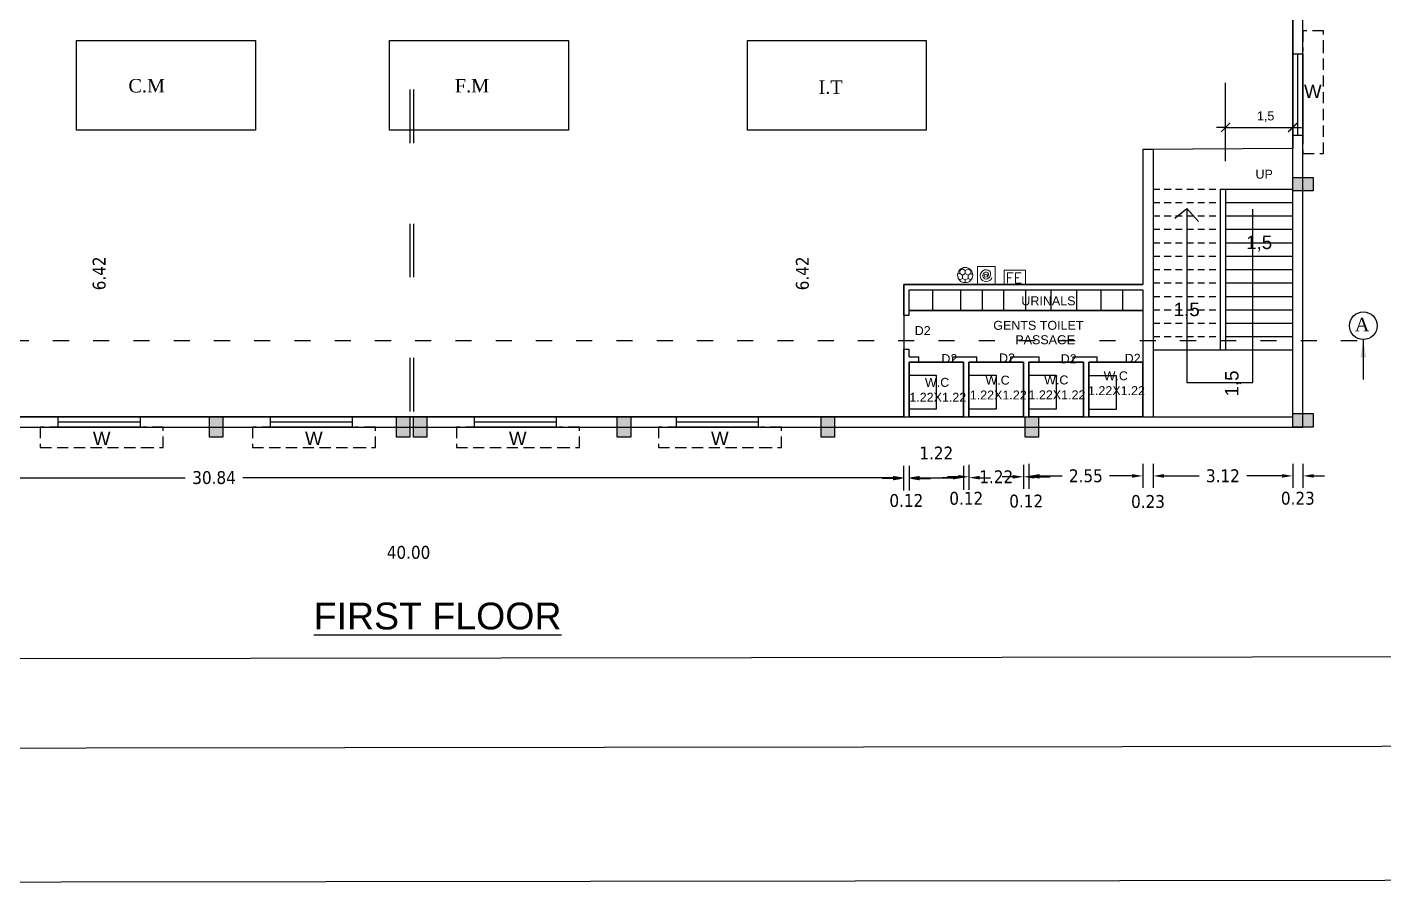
# Model space of a CAD drawing. Header units: metres. Extents: x 2292 to 2697, y 2134 to 2248.
# Drawn here: x 2525.07 to 2555.41, y 2135.95 to 2155.24 of the extents above; entities that cross this region are included whole.
import ezdxf

# ---------------------------------------------------------------- set-up
doc = ezdxf.new("R2010")
doc.units = ezdxf.units.M
doc.linetypes.add('ACAD_ISO03W100', pattern=[30, 12, -18])
doc.linetypes.add('DASHED', pattern=[0.75, 0.5, -0.25])
for name, color, linetype in [('BLK_1_COVERED_AREA', 140, 'Continuous'), ('BLK_1_FLR_1_EXIT_WIDTH_DOOR', 2, 'Continuous'), ('BLK_1_FLR_1_REGULAR_ROOM_1', 4, 'Continuous'), ('BLK_1_FLR_1_URINAL', 235, 'Continuous'), ('BLK_1_FLR_1_WASH', 60, 'Continuous'), ('BLK_1_FLR_1_WATER_CLOSET', 213, 'Continuous'), ('TOILET_VENTILATION', 6, 'Continuous'), ('WORKSHOP_AREA', 121, 'Continuous')]:
    doc.layers.add(name, color=color, linetype=linetype)
doc.layers.add('BLK_1_FLR_1_BLT_UP_AREA', color=45, linetype='Continuous', plot=False)
doc.styles.add('CODE', font='tahoma.ttf')
doc.styles.add('DIM', font='swissc.ttf')
doc.styles.add('ROMANS', font='times.ttf', dxfattribs={"height": 12})
doc.styles.add('Schedule', font='romans.shx')
doc.styles.get("Standard").update_dxf_attribs({"font": 'arial.ttf'})
doc.dimstyles.new('Din', dxfattribs={"dimscale": 0, "dimtxt": 0.25, "dimasz": 0.1, "dimexe": 0.15, "dimexo": 0.15, "dimgap": 0.03, "dimtad": 0, "dimzin": 0, "dimdsep": 46, "dimtxsty": 'DIM', "dimblk": 'ARCHTICK', "dimcen": 0.09, "dimdle": 0.15, "dimse1": 1, "dimse2": 1, "dimclrd": 256, "dimclre": 256, "dimclrt": 7, "dimadec": 0, "dimazin": 3, "dimtfac": 1, "dimtofl": 0, "dimtmove": 1, "dimatfit": 3, "dimfxl": 0, "dimtolj": 1, "dimtzin": 0, "dimarcsym": 0})
doc.dimstyles.new('ISO-25', dxfattribs={"dimtxt": 0.5, "dimasz": 2.5, "dimexe": 1, "dimexo": 0.625, "dimtad": 1, "dimtxsty": 'Standard', "dimcen": 2.5, "dimadec": 0, "dimazin": 0, "dimtfac": 1, "dimtmove": 0, "dimatfit": 3, "dimfxl": 0, "dimarcsym": 0})
doc.dimstyles.get("Standard").update_dxf_attribs({"dimtxt": 0.18, "dimasz": 0.18, "dimexe": 0.18, "dimexo": 0.0625, "dimgap": 0.09, "dimtad": 0, "dimtih": 1, "dimtoh": 1, "dimdec": 4, "dimzin": 0, "dimdsep": 46, "dimtxsty": 'Standard', "dimcen": 0.09, "dimadec": 0, "dimazin": 0, "dimtfac": 1, "dimtdec": 4, "dimtofl": 0, "dimtmove": 0, "dimatfit": 3, "dimfxl": 0, "dimtolj": 1, "dimtzin": 0, "dimarcsym": 0})

# ---------------------------------------------------------------- blocks, each defined once
blk = doc.blocks.new('*D407')
at = {"layer": 'Defpoints', "color": 0}
for p in [(2550.252, 2148.912), (2551.752, 2148.912), (2551.752, 2148.612)]:
    blk.add_point(p, dxfattribs=at)
at = {"color": 0, "insert": (2551.002, 2148.892), "char_height": 0.3, "attachment_point": 5}
blk.add_mtext('1,5', dxfattribs=at)
blk = doc.blocks.new('_ArchTick')
at = {"color": 0, "linetype": 'ByBlock', "const_width": 0.15}
blk.add_lwpolyline([(-0.5, -0.5), (0.5, 0.5)], dxfattribs=at)
blk = doc.blocks.new('*D408')
at = {"layer": 'Defpoints', "color": 0}
for p in [(2552.319, 2148.012), (2552.319, 2146.512), (2552.319, 2146.512)]:
    blk.add_point(p, dxfattribs=at)
at = {"color": 0, "insert": (2552.038, 2147.262), "char_height": 0.3, "attachment_point": 5, "rotation": 90}
blk.add_mtext('1,5', dxfattribs=at)
blk = doc.blocks.new('*D409')
at = {"layer": 'Defpoints', "color": 0}
for p in [(2551.872, 2150.112), (2553.372, 2150.112), (2553.372, 2150.112)]:
    blk.add_point(p, dxfattribs=at)
at = {"color": 0, "insert": (2552.622, 2150.392), "char_height": 0.3, "attachment_point": 5}
blk.add_mtext('1,5', dxfattribs=at)
blk = doc.blocks.new('A$C3F6E631D')
at = {"lineweight": 9}
for p, q in [((0, 0.885), (0.902, 0.885)), ((0, 0), (0, 0.885)), ((0.902, 0.885), (0.902, 0)), ((0.902, 0), (0, 0))]:
    blk.add_line(p, q, dxfattribs=at)
blk.add_circle((0.448, 0.466), 0.0817, dxfattribs=at)
for centre, radius, start, end in [((0.448, 0.447), 0.299, 321.4372, 253.2573), ((0.449, 0.447), 0.174, 329.12635, 222.29362), ((0.543, 0.517), 0.292, 219.90119, 298.52807), ((0.509, 0.459), 0.135, 195.99312, 311.1342)]:
    blk.add_arc(centre, radius, start, end, dxfattribs=at)
blk = doc.blocks.new('A$C453E5C48')
at = {"linetype": 'ByBlock', "lineweight": 9}
for p, q in [((0, 0.489), (0.639, 0.489)), ((0, 0.063), (0, 0.489)), ((0.639, 0.489), (0.639, 0.063)), ((0.639, 0.063), (0, 0.063))]:
    blk.add_line(p, q, dxfattribs=at)
at = {"lineweight": 9, "style": 'Schedule'}
blk.add_text('FE', height=0.3048, dxfattribs=at).set_placement((0.051, 0.103))
blk = doc.blocks.new('A$C57323508')
at = {"lineweight": 9}
for p, q in [((0.158, 0.647), (0.181, 0.687)), ((0.475, 0.647), (0.41, 0.759)), ((0, 0.372), (0.134, 0.372)), ((0.126, 0.097), (0.134, 0.097)), ((0.134, 0.647), (0.158, 0.647)), ((0.213, 0.509), (0.134, 0.647)), ((0.134, 0.372), (0.213, 0.509)), ((0.213, 0.234), (0.134, 0.372)), ((0.134, 0.097), (0.213, 0.234)), ((0.141, 0.084), (0.134, 0.097)), ((0.213, 0.509), (0.372, 0.509)), ((0.213, 0.234), (0.372, 0.234)), ((0.372, 0.509), (0.451, 0.647)), ((0.451, 0.372), (0.372, 0.509)), ((0.372, 0.234), (0.451, 0.372)), ((0.451, 0.097), (0.372, 0.234)), ((0.396, 0), (0.451, 0.097)), ((0.451, 0.372), (0.61, 0.372)), ((0.451, 0.097), (0.61, 0.097)), ((0.475, 0.647), (0.634, 0.647)), ((0.689, 0.509), (0.61, 0.647)), ((0.61, 0.372), (0.689, 0.509)), ((0.689, 0.234), (0.61, 0.372)), ((0.61, 0.097), (0.689, 0.234)), ((0.618, 0.084), (0.61, 0.097)), ((0.634, 0.647), (0.648, 0.671)), ((0.689, 0.509), (0.737, 0.509)), ((0.689, 0.234), (0.73, 0.234))]:
    blk.add_line(p, q, dxfattribs=at)
blk.add_circle((0.38, 0.38), 0.38, dxfattribs=at)
blk = doc.blocks.new('*D414')
at = {"lineweight": -2}
for p, q in [((2513.832, 2145.422), (2513.832, 2144.885)), ((2544.673, 2145.422), (2544.673, 2144.885))]:
    blk.add_line(p, q, dxfattribs=at)
for p, q in [((2514.072, 2145.154), (2528.607, 2145.154)), ((2544.433, 2145.154), (2529.899, 2145.154))]:
    blk.add_line(p, q)
for points in [[(2514.072, 2145.194), (2514.072, 2145.114), (2513.832, 2145.154)], [(2544.433, 2145.194), (2544.433, 2145.114), (2544.673, 2145.154)]]:
    blk.add_solid(points)
at = {"layer": 'Defpoints', "color": 0}
for p in [(2513.832, 2146.588), (2544.673, 2146.518), (2544.673, 2145.154)]:
    blk.add_point(p, dxfattribs=at)
at = {"insert": (2529.253, 2145.154), "char_height": 0.288, "attachment_point": 5, "style": 'CODE'}
blk.add_mtext('\\A1;30.84', dxfattribs=at)
blk = doc.blocks.new('*D415')
at = {"lineweight": -2}
for p, q in [((2544.673, 2145.402), (2544.673, 2144.865)), ((2544.793, 2145.402), (2544.793, 2144.865))]:
    blk.add_line(p, q, dxfattribs=at)
for p, q in [((2544.433, 2145.134), (2544.193, 2145.134)), ((2545.033, 2145.134), (2545.273, 2145.134))]:
    blk.add_line(p, q)
for points in [[(2544.433, 2145.174), (2544.433, 2145.094), (2544.673, 2145.134)], [(2545.033, 2145.174), (2545.033, 2145.094), (2544.793, 2145.134)]]:
    blk.add_solid(points)
at = {"layer": 'Defpoints', "color": 0}
for p in [(2544.673, 2146.518), (2544.793, 2146.518), (2544.793, 2145.134)]:
    blk.add_point(p, dxfattribs=at)
at = {"insert": (2544.733, 2144.641), "char_height": 0.288, "attachment_point": 5, "style": 'CODE'}
blk.add_mtext('\\A1;0.12', dxfattribs=at)
blk = doc.blocks.new('*D416')
at = {"lineweight": -2}
for p, q in [((2544.793, 2145.422), (2544.793, 2144.885)), ((2546.013, 2145.422), (2546.013, 2144.885))]:
    blk.add_line(p, q, dxfattribs=at)
blk.add_line((2545.033, 2145.154), (2545.773, 2145.154))
for points in [[(2545.033, 2145.194), (2545.033, 2145.114), (2544.793, 2145.154)], [(2545.773, 2145.194), (2545.773, 2145.114), (2546.013, 2145.154)]]:
    blk.add_solid(points)
at = {"layer": 'Defpoints', "color": 0}
for p in [(2544.793, 2146.518), (2546.013, 2146.518), (2546.013, 2145.154)]:
    blk.add_point(p, dxfattribs=at)
at = {"insert": (2545.403, 2145.705), "char_height": 0.288, "attachment_point": 5, "style": 'CODE'}
blk.add_mtext('\\A1;1.22', dxfattribs=at)
blk = doc.blocks.new('*D417')
at = {"lineweight": -2}
for p, q in [((2546.013, 2145.422), (2546.013, 2144.885)), ((2546.133, 2145.422), (2546.133, 2144.885))]:
    blk.add_line(p, q, dxfattribs=at)
for p, q in [((2545.773, 2145.154), (2545.533, 2145.154)), ((2546.373, 2145.154), (2546.613, 2145.154))]:
    blk.add_line(p, q)
for points in [[(2545.773, 2145.194), (2545.773, 2145.114), (2546.013, 2145.154)], [(2546.373, 2145.194), (2546.373, 2145.114), (2546.133, 2145.154)]]:
    blk.add_solid(points)
at = {"layer": 'Defpoints', "color": 0}
for p in [(2546.013, 2146.518), (2546.133, 2146.518), (2546.133, 2145.154)]:
    blk.add_point(p, dxfattribs=at)
at = {"insert": (2546.073, 2144.69), "char_height": 0.288, "attachment_point": 5, "style": 'CODE'}
blk.add_mtext('\\A1;0.12', dxfattribs=at)
blk = doc.blocks.new('*D418')
for p, q in [((2545.893, 2145.174), (2545.653, 2145.174)), ((2547.593, 2145.174), (2547.833, 2145.174))]:
    blk.add_line(p, q)
at = {"lineweight": -2}
for p, q in [((2546.133, 2145.442), (2546.133, 2144.905)), ((2547.353, 2145.442), (2547.353, 2144.905))]:
    blk.add_line(p, q, dxfattribs=at)
for points in [[(2545.893, 2145.214), (2545.893, 2145.134), (2546.133, 2145.174)], [(2547.593, 2145.214), (2547.593, 2145.134), (2547.353, 2145.174)]]:
    blk.add_solid(points)
at = {"layer": 'Defpoints', "color": 0}
for p in [(2546.133, 2146.518), (2547.353, 2146.518), (2547.353, 2145.174)]:
    blk.add_point(p, dxfattribs=at)
at = {"insert": (2546.743, 2145.174), "char_height": 0.288, "attachment_point": 5, "style": 'CODE'}
blk.add_mtext('\\A1;1.22', dxfattribs=at)
blk = doc.blocks.new('*D419')
for p, q in [((2547.113, 2145.174), (2546.873, 2145.174)), ((2547.713, 2145.174), (2547.953, 2145.174))]:
    blk.add_line(p, q)
at = {"lineweight": -2}
for p, q in [((2547.353, 2145.442), (2547.353, 2144.905)), ((2547.473, 2145.442), (2547.473, 2144.905))]:
    blk.add_line(p, q, dxfattribs=at)
for points in [[(2547.113, 2145.214), (2547.113, 2145.134), (2547.353, 2145.174)], [(2547.713, 2145.214), (2547.713, 2145.134), (2547.473, 2145.174)]]:
    blk.add_solid(points)
at = {"layer": 'Defpoints', "color": 0}
for p in [(2547.353, 2146.518), (2547.473, 2146.518), (2547.473, 2145.174)]:
    blk.add_point(p, dxfattribs=at)
at = {"insert": (2547.413, 2144.628), "char_height": 0.288, "attachment_point": 5, "style": 'CODE'}
blk.add_mtext('\\A1;0.12', dxfattribs=at)
blk = doc.blocks.new('*D420')
at = {"lineweight": -2}
for p, q in [((2547.473, 2145.462), (2547.473, 2144.925)), ((2550.022, 2145.462), (2550.022, 2144.925))]:
    blk.add_line(p, q, dxfattribs=at)
for p, q in [((2547.713, 2145.194), (2548.216, 2145.194)), ((2549.782, 2145.194), (2549.279, 2145.194))]:
    blk.add_line(p, q)
for points in [[(2547.713, 2145.234), (2547.713, 2145.154), (2547.473, 2145.194)], [(2549.782, 2145.234), (2549.782, 2145.154), (2550.022, 2145.194)]]:
    blk.add_solid(points)
at = {"layer": 'Defpoints', "color": 0}
for p in [(2547.473, 2146.518), (2550.022, 2146.518), (2550.022, 2145.194)]:
    blk.add_point(p, dxfattribs=at)
at = {"insert": (2548.748, 2145.194), "char_height": 0.288, "attachment_point": 5, "style": 'CODE'}
blk.add_mtext('\\A1;2.55', dxfattribs=at)
blk = doc.blocks.new('*D421')
for p, q in [((2549.782, 2145.194), (2549.542, 2145.194)), ((2550.492, 2145.194), (2550.732, 2145.194))]:
    blk.add_line(p, q)
at = {"lineweight": -2}
for p, q in [((2550.022, 2145.462), (2550.022, 2144.925)), ((2550.252, 2145.462), (2550.252, 2144.925))]:
    blk.add_line(p, q, dxfattribs=at)
for points in [[(2549.782, 2145.234), (2549.782, 2145.154), (2550.022, 2145.194)], [(2550.492, 2145.234), (2550.492, 2145.154), (2550.252, 2145.194)]]:
    blk.add_solid(points)
at = {"layer": 'Defpoints', "color": 0}
for p in [(2550.022, 2146.518), (2550.252, 2146.518), (2550.252, 2145.194)]:
    blk.add_point(p, dxfattribs=at)
at = {"insert": (2550.137, 2144.619), "char_height": 0.288, "attachment_point": 5, "style": 'CODE'}
blk.add_mtext('\\A1;0.23', dxfattribs=at)
blk = doc.blocks.new('*D422')
at = {"lineweight": -2}
for p, q in [((2550.252, 2145.462), (2550.252, 2144.925)), ((2553.372, 2145.462), (2553.372, 2144.925))]:
    blk.add_line(p, q, dxfattribs=at)
for p, q in [((2550.492, 2145.194), (2551.278, 2145.194)), ((2553.132, 2145.194), (2552.346, 2145.194))]:
    blk.add_line(p, q)
for points in [[(2550.492, 2145.234), (2550.492, 2145.154), (2550.252, 2145.194)], [(2553.132, 2145.234), (2553.132, 2145.154), (2553.372, 2145.194)]]:
    blk.add_solid(points)
at = {"layer": 'Defpoints', "color": 0}
for p in [(2550.252, 2146.518), (2553.372, 2146.518), (2553.372, 2145.194)]:
    blk.add_point(p, dxfattribs=at)
at = {"insert": (2551.812, 2145.194), "char_height": 0.288, "attachment_point": 5, "style": 'CODE'}
blk.add_mtext('\\A1;3.12', dxfattribs=at)
blk = doc.blocks.new('*D423')
for p, q in [((2553.132, 2145.194), (2552.892, 2145.194)), ((2553.842, 2145.194), (2554.082, 2145.194))]:
    blk.add_line(p, q)
at = {"lineweight": -2}
for p, q in [((2553.372, 2145.462), (2553.372, 2144.925)), ((2553.602, 2145.462), (2553.602, 2144.925))]:
    blk.add_line(p, q, dxfattribs=at)
for points in [[(2553.132, 2145.234), (2553.132, 2145.154), (2553.372, 2145.194)], [(2553.842, 2145.234), (2553.842, 2145.154), (2553.602, 2145.194)]]:
    blk.add_solid(points)
at = {"layer": 'Defpoints', "color": 0}
for p in [(2553.372, 2146.518), (2553.602, 2146.588), (2553.602, 2145.194)]:
    blk.add_point(p, dxfattribs=at)
at = {"insert": (2553.487, 2144.692), "char_height": 0.288, "attachment_point": 5, "style": 'CODE'}
blk.add_mtext('\\A1;0.23', dxfattribs=at)
blk = doc.blocks.new('*D424')
at = {"layer": 'Defpoints', "color": 0}
for p in [(2513.602, 2146.588), (2553.602, 2146.588), (2553.602, 2143.481)]:
    blk.add_point(p, dxfattribs=at)
at = {"insert": (2533.602, 2143.481), "char_height": 0.288, "attachment_point": 5, "style": 'CODE'}
blk.add_mtext('\\A1;40.00', dxfattribs=at)
blk = doc.blocks.new('*D478')
at = {"layer": 'Defpoints', "color": 0}
for p in [(2522.179, 2152.934), (2526.179, 2152.934), (2526.179, 2152.934)]:
    blk.add_point(p, dxfattribs=at)
at = {"insert": (2524.179, 2152.934), "char_height": 0.288, "attachment_point": 5, "style": 'CODE'}
blk.add_mtext('\\A1;4.00', dxfattribs=at)
blk = doc.blocks.new('*D479')
at = {"layer": 'Defpoints', "color": 0}
for p in [(2526.179, 2152.934), (2526.179, 2146.518), (2526.686, 2146.518)]:
    blk.add_point(p, dxfattribs=at)
at = {"insert": (2526.686, 2149.726), "char_height": 0.288, "attachment_point": 5, "rotation": 90, "style": 'CODE'}
blk.add_mtext('\\A1;6.42', dxfattribs=at)
blk = doc.blocks.new('*D480')
at = {"layer": 'Defpoints', "color": 0}
for p in [(2530.179, 2156.934), (2530.2, 2156.934), (2530.179, 2154.934)]:
    blk.add_point(p, dxfattribs=at)
at = {"insert": (2530.2, 2155.934), "char_height": 0.288, "attachment_point": 5, "rotation": 90, "style": 'CODE'}
blk.add_mtext('\\A1;2.00', dxfattribs=at)
blk = doc.blocks.new('*D481')
at = {"layer": 'Defpoints', "color": 0}
for p in [(2541.179, 2152.934), (2541.179, 2146.518), (2542.41, 2146.518)]:
    blk.add_point(p, dxfattribs=at)
at = {"insert": (2542.41, 2149.726), "char_height": 0.288, "attachment_point": 5, "rotation": 90, "style": 'CODE'}
blk.add_mtext('\\A1;6.42', dxfattribs=at)
blk = doc.blocks.new('*D503')
at = {"layer": 'BLK_1_FLR_1_EXIT_WIDTH_DOOR', "color": 0, "lineweight": -2}
for p, q in [((2551.872, 2152.237), (2551.872, 2153.992)), ((2553.372, 2152.237), (2553.372, 2153.992)), ((2551.872, 2152.992), (2551.672, 2152.992)), ((2551.872, 2152.992), (2553.372, 2152.992)), ((2553.372, 2152.992), (2553.572, 2152.992))]:
    blk.add_line(p, q, dxfattribs=at)
at = {"layer": 'Defpoints', "color": 0}
for p in [(2553.372, 2152.992), (2551.872, 2151.612), (2553.372, 2151.612)]:
    blk.add_point(p, dxfattribs=at)
at = {"layer": 'BLK_1_FLR_1_EXIT_WIDTH_DOOR', "color": 0, "lineweight": -2, "xscale": 0.2, "yscale": 0.2, "zscale": 0.2}
blk.add_blockref('_ArchTick', (2551.872, 2152.992), dxfattribs=at)
at = {"layer": 'BLK_1_FLR_1_EXIT_WIDTH_DOOR', "color": 0, "lineweight": -2, "xscale": 0.2, "yscale": 0.2, "zscale": 0.2, "rotation": 180}
blk.add_blockref('_ArchTick', (2553.372, 2152.992), dxfattribs=at)
at = {"layer": 'BLK_1_FLR_1_EXIT_WIDTH_DOOR', "color": 0, "insert": (2552.767, 2153.23), "char_height": 0.2, "attachment_point": 5}
blk.add_mtext('1,5', dxfattribs=at)
blk = doc.blocks.new('_Oblique')
at = {"color": 0, "lineweight": -2}
blk.add_line((-0.5, -0.5), (0.5, 0.5), dxfattribs=at)
blk = doc.blocks.new('*D317')
at = {"layer": 'BLK_1_FLR_1_WATER_CLOSET', "color": 0, "lineweight": -2}
for p, q in [((2555.656, 2148.384), (2556.851, 2148.384)), ((2555.851, 2148.384), (2555.851, 2147.775)), ((2555.851, 2146.244), (2555.851, 2146.853)), ((2555.656, 2146.244), (2556.851, 2146.244))]:
    blk.add_line(p, q, dxfattribs=at)
at = {"layer": 'Defpoints', "color": 0}
for p in [(2555.031, 2148.384), (2555.851, 2148.384), (2555.031, 2146.244)]:
    blk.add_point(p, dxfattribs=at)
at = {"layer": 'BLK_1_FLR_1_WATER_CLOSET', "color": 0, "lineweight": -2, "xscale": 0.2, "yscale": 0.2, "zscale": 0.2}
for p, rotation in [((2555.851, 2148.384), 90), ((2555.851, 2146.244), 270)]:
    blk.add_blockref('_Oblique', p, dxfattribs=dict(at, rotation=rotation))
at = {"layer": 'BLK_1_FLR_1_WATER_CLOSET', "color": 0, "insert": (2555.851, 2147.314), "char_height": 0.2, "attachment_point": 5, "rotation": 90}
blk.add_mtext('2,14', dxfattribs=at)

msp = doc.modelspace()

# ---------------------------------------------------------------- hatches: boundary and pattern name
h = msp.add_hatch(color=256)
h.dxf.hatch_style = 1
h.paths.add_polyline_path([(2553.3721, 2151.87298), (2553.3721, 2151.57298), (2553.8321, 2151.57298), (2553.8321, 2151.87298)])
h = msp.add_hatch(color=256)
h.dxf.hatch_style = 1
h.paths.add_polyline_path([(2529.44998, 2146.51798), (2529.14998, 2146.51798), (2529.14998, 2146.05798), (2529.44998, 2146.05798)])
h = msp.add_hatch(color=256)
h.dxf.hatch_style = 1
h.paths.add_polyline_path([(2533.62998, 2146.51798), (2533.32998, 2146.51798), (2533.32998, 2146.05798), (2533.62998, 2146.05798)])
h = msp.add_hatch(color=256)
h.dxf.hatch_style = 1
h.paths.add_polyline_path([(2534.00998, 2146.51798), (2533.70998, 2146.51798), (2533.70998, 2146.05798), (2534.00998, 2146.05798)])
h = msp.add_hatch(color=256)
h.dxf.hatch_style = 1
h.paths.add_polyline_path([(2538.56998, 2146.51798), (2538.26998, 2146.51798), (2538.26998, 2146.05798), (2538.56998, 2146.05798)])
h = msp.add_hatch(color=256)
h.dxf.hatch_style = 1
h.paths.add_polyline_path([(2543.12998, 2146.51798), (2542.82998, 2146.51798), (2542.82998, 2146.05798), (2543.12998, 2146.05798)])
h = msp.add_hatch(color=256)
h.dxf.hatch_style = 1
h.paths.add_polyline_path([(2547.68998, 2146.51798), (2547.38998, 2146.51798), (2547.38998, 2146.05798), (2547.68998, 2146.05798)])
h = msp.add_hatch(color=256)
h.dxf.hatch_style = 1
h.paths.add_polyline_path([(2553.3721, 2146.58798), (2553.3721, 2146.28798), (2553.8321, 2146.28798), (2553.8321, 2146.58798)])

# ---------------------------------------------------------------- linework, layer by layer
at = {"linetype": 'ACAD_ISO03W100', "ltscale": 0.1}
for p, q in [((2533.62998, 2189.83798), (2533.62998, 2146.05798)), ((2533.70998, 2189.83798), (2533.70998, 2146.05798))]:
    msp.add_line(p, q, dxfattribs=at)
for p, q in [((2553.4871, 2152.80977), (2553.4871, 2154.63977)), ((2550.0221, 2152.50061), (2550.0221, 2149.47798)), ((2550.2521, 2152.50061), (2550.0221, 2152.50061)), ((2550.2521, 2152.50061), (2550.2521, 2146.51798)), ((2550.2521, 2152.37169), (2550.2521, 2152.37169)), ((2551.7521, 2151.61169), (2551.7521, 2148.01169)), ((2551.7521, 2151.61169), (2553.3721, 2151.61169)), ((2551.8721, 2151.61169), (2551.8721, 2148.01169)), ((2551.8721, 2151.31169), (2553.3721, 2151.31169)), ((2551.8721, 2151.01169), (2553.3721, 2151.01169)), ((2551.8721, 2150.71169), (2553.3721, 2150.71169)), ((2551.8721, 2150.41169), (2553.3721, 2150.41169)), ((2551.8721, 2150.11169), (2553.3721, 2150.11169)), ((2551.8721, 2149.81169), (2553.3721, 2149.81169)), ((2544.67349, 2149.47798), (2550.0221, 2149.47798)), ((2544.67349, 2148.7884), (2544.67349, 2149.47798)), ((2551.8721, 2149.51169), (2553.3721, 2149.51169)), ((2544.79349, 2149.35798), (2550.0221, 2149.35798)), ((2544.79349, 2148.7884), (2544.79349, 2149.35798)), ((2545.32225, 2148.89798), (2545.32225, 2149.35798)), ((2545.94893, 2148.89798), (2545.94893, 2149.35798)), ((2546.43318, 2148.89798), (2546.43318, 2149.35798)), ((2546.91002, 2148.89798), (2546.91002, 2149.35798)), ((2547.40779, 2148.89798), (2547.40779, 2149.35798)), ((2547.97534, 2148.89798), (2547.97534, 2149.35798)), ((2548.54743, 2148.89798), (2548.54743, 2149.35798)), ((2549.08637, 2148.89798), (2549.08637, 2149.35798)), ((2549.57554, 2148.89798), (2549.57554, 2149.35798)), ((2550.0221, 2149.35798), (2550.0221, 2146.51798)), ((2551.8721, 2149.21169), (2553.3721, 2149.21169)), ((2544.79349, 2148.89798), (2550.0221, 2148.89798)), ((2551.8721, 2148.91169), (2553.3721, 2148.91169)), ((2544.67349, 2148.7884), (2544.79349, 2148.7884)), ((2551.8721, 2148.61169), (2553.3721, 2148.61169)), ((2551.8721, 2148.31169), (2553.3721, 2148.31169)), ((2544.67349, 2147.85798), (2544.67349, 2148.0284)), ((2544.67349, 2148.0284), (2544.79349, 2148.0284)), ((2544.79349, 2147.85798), (2544.79349, 2148.0284)), ((2550.2521, 2148.01169), (2551.7521, 2148.01169)), ((2551.7521, 2148.01169), (2553.3721, 2148.01169)), ((2544.67349, 2146.51798), (2544.67349, 2147.85798)), ((2544.79349, 2147.85798), (2545.0148, 2147.85798)), ((2544.79349, 2146.51798), (2544.79349, 2147.73798)), ((2544.79349, 2147.73798), (2545.0148, 2147.73798)), ((2545.0148, 2147.73798), (2545.0148, 2147.85798)), ((2545.7748, 2147.85798), (2546.30915, 2147.85798)), ((2545.7748, 2147.73798), (2545.7748, 2147.85798)), ((2545.7748, 2147.73798), (2546.01349, 2147.73798)), ((2546.01349, 2146.51798), (2546.01349, 2147.73798)), ((2546.13349, 2146.51798), (2546.13349, 2147.73798)), ((2546.13349, 2147.73798), (2546.30915, 2147.73798)), ((2546.30915, 2147.73798), (2546.30915, 2147.85798)), ((2547.06915, 2147.85798), (2547.70635, 2147.85798)), ((2547.06915, 2147.73798), (2547.06915, 2147.85798)), ((2547.06915, 2147.73798), (2547.35349, 2147.73798)), ((2547.35349, 2146.51798), (2547.35349, 2147.73798)), ((2547.47349, 2146.51798), (2547.47349, 2147.73798)), ((2547.47349, 2147.73798), (2547.70635, 2147.73798)), ((2547.70635, 2147.73798), (2547.70635, 2147.85798)), ((2548.46635, 2147.85798), (2548.99733, 2147.85798)), ((2548.46635, 2147.73798), (2548.46635, 2147.85798)), ((2548.46635, 2147.73798), (2548.69349, 2147.73798)), ((2548.69349, 2146.51798), (2548.69349, 2147.73798)), ((2548.81349, 2146.51798), (2548.81349, 2147.73798)), ((2548.81349, 2147.73798), (2548.99733, 2147.73798)), ((2548.99733, 2147.73798), (2548.99733, 2147.85798)), ((2525.77113, 2146.40298), (2527.60113, 2146.40298)), ((2530.51459, 2146.40298), (2532.34459, 2146.40298)), ((2535.07459, 2146.40298), (2536.90459, 2146.40298)), ((2539.59297, 2146.40298), (2541.42297, 2146.40298))]:
    msp.add_line(p, q)
at = {"linetype": 'DASHED', "ltscale": 0.3}
for p, q in [((2550.2521, 2151.61169), (2551.7521, 2151.61169)), ((2550.2521, 2151.31169), (2551.7521, 2151.31169)), ((2550.2521, 2151.01169), (2551.7521, 2151.01169)), ((2550.2521, 2150.71169), (2551.7521, 2150.71169)), ((2550.2521, 2150.41169), (2551.7521, 2150.41169)), ((2550.2521, 2150.11169), (2551.7521, 2150.11169)), ((2550.2521, 2149.81169), (2551.7521, 2149.81169)), ((2550.2521, 2149.51169), (2551.7521, 2149.51169)), ((2550.2521, 2149.21169), (2551.7521, 2149.21169)), ((2550.2521, 2148.91169), (2551.7521, 2148.91169)), ((2550.2521, 2148.61169), (2551.7521, 2148.61169)), ((2550.2521, 2148.31169), (2551.7521, 2148.31169))]:
    msp.add_line(p, q, dxfattribs=at)
at = {"linetype": 'ACAD_ISO03W100', "ltscale": 0.03}
msp.add_line((2507.65132, 2148.22281), (2555.23168, 2148.22281), dxfattribs=at)
for points in [[(2407.44008, 2247.55212), (2697.4936, 2247.92048), (2697.4936, 2136.32048), (2407.44008, 2135.95212)], [(2410.44008, 2244.55212), (2694.4936, 2244.92048), (2694.4936, 2139.32048), (2410.44008, 2138.95212)], [(2412.44008, 2242.55212), (2692.4936, 2242.92048), (2692.4936, 2141.32048), (2412.44008, 2140.95212)], [(2526.17889, 2152.93362), (2526.17889, 2154.93362), (2530.17889, 2154.93362), (2530.17889, 2152.93362)], [(2533.17889, 2152.93362), (2533.17889, 2154.93362), (2537.17889, 2154.93362), (2537.17889, 2152.93362)], [(2541.17889, 2152.93362), (2541.17889, 2154.93362), (2545.17889, 2154.93362), (2545.17889, 2152.93362)], [(2553.6021, 2154.63977), (2553.6021, 2152.80977), (2553.3721, 2152.80977), (2553.3721, 2154.63977)], [(2553.3721, 2151.87298), (2553.8321, 2151.87298), (2553.8321, 2151.57298), (2553.3721, 2151.57298)], [(2527.60113, 2146.28798), (2525.77113, 2146.28798), (2525.77113, 2146.51798), (2527.60113, 2146.51798)], [(2529.44998, 2146.51798), (2529.44998, 2146.05798), (2529.14998, 2146.05798), (2529.14998, 2146.51798)], [(2532.34459, 2146.28798), (2530.51459, 2146.28798), (2530.51459, 2146.51798), (2532.34459, 2146.51798)], [(2533.62998, 2146.51798), (2533.62998, 2146.05798), (2533.32998, 2146.05798), (2533.32998, 2146.51798)], [(2534.00998, 2146.51798), (2534.00998, 2146.05798), (2533.70998, 2146.05798), (2533.70998, 2146.51798)], [(2536.90459, 2146.28798), (2535.07459, 2146.28798), (2535.07459, 2146.51798), (2536.90459, 2146.51798)], [(2538.56998, 2146.51798), (2538.56998, 2146.05798), (2538.26998, 2146.05798), (2538.26998, 2146.51798)], [(2541.42297, 2146.28798), (2539.59297, 2146.28798), (2539.59297, 2146.51798), (2541.42297, 2146.51798)], [(2543.12998, 2146.51798), (2543.12998, 2146.05798), (2542.82998, 2146.05798), (2542.82998, 2146.51798)], [(2547.68998, 2146.51798), (2547.68998, 2146.05798), (2547.38998, 2146.05798), (2547.38998, 2146.51798)], [(2553.3721, 2146.58798), (2553.8321, 2146.58798), (2553.8321, 2146.28798), (2553.3721, 2146.28798)]]:
    msp.add_lwpolyline(points, close=True)
for points in [[(2524.16681, 2146.51798), (2539.63459, 2146.51798), (2553.3721, 2146.51798), (2553.3721, 2189.37798), (2513.8321, 2189.37798), (2513.8321, 2186.25798)], [(2550.73706, 2150.96173), (2551.0021, 2151.17501), (2551.26952, 2150.88628)], [(2551.0021, 2151.17501), (2551.0021, 2147.28129), (2552.4806, 2147.28129), (2552.4806, 2151.16104)]]:
    msp.add_lwpolyline(points)
at = {"linetype": 'DASHED', "ltscale": 0.5}
for points in [[(2553.6021, 2152.8669), (2553.6021, 2152.4069), (2554.0621, 2152.4069), (2554.0621, 2154.6969), (2554.0621, 2155.1569), (2553.6021, 2155.1569), (2553.6021, 2154.6969)], [(2525.82827, 2146.28798), (2525.36827, 2146.28798), (2525.36827, 2145.82798), (2527.65827, 2145.82798), (2528.11827, 2145.82798), (2528.11827, 2146.28798), (2527.65827, 2146.28798)], [(2530.57173, 2146.28798), (2530.11173, 2146.28798), (2530.11173, 2145.82798), (2532.40173, 2145.82798), (2532.86173, 2145.82798), (2532.86173, 2146.28798), (2532.40173, 2146.28798)], [(2535.13173, 2146.28798), (2534.67173, 2146.28798), (2534.67173, 2145.82798), (2536.96173, 2145.82798), (2537.42173, 2145.82798), (2537.42173, 2146.28798), (2536.96173, 2146.28798)], [(2539.6501, 2146.28798), (2539.1901, 2146.28798), (2539.1901, 2145.82798), (2541.4801, 2145.82798), (2541.9401, 2145.82798), (2541.9401, 2146.28798), (2541.4801, 2146.28798)]]:
    msp.add_lwpolyline(points, dxfattribs=at)
msp.add_circle((2554.95074, 2148.55346), 0.30947)
at = {"layer": 'BLK_1_COVERED_AREA', "color": 140, "ltscale": 0.3}
msp.add_lwpolyline([(2513.6021, 2189.60798), (2513.6021, 2146.28798), (2553.6021, 2146.28798), (2553.6021, 2189.60798)], close=True, dxfattribs=at)
at = {"layer": 'BLK_1_FLR_1_BLT_UP_AREA', "color": 46, "lineweight": -2}
msp.add_lwpolyline([(2513.6021, 2189.60798), (2513.6021, 2146.28798), (2553.6021, 2146.28798), (2553.6021, 2189.60798)], close=True, dxfattribs=at)
at = {"layer": 'BLK_1_FLR_1_REGULAR_ROOM_1', "color": 4}
msp.add_lwpolyline([(2513.8321, 2183.06798), (2519.1807, 2183.06798), (2519.1807, 2189.37798), (2553.3721, 2189.37798), (2553.3721, 2152.52341), (2550.0221, 2152.50061), (2550.0221, 2149.47798), (2544.67349, 2149.47798), (2544.67349, 2146.51798), (2513.8321, 2146.51798), (2513.8321, 2159.47298), (2517.1821, 2159.47298), (2517.1821, 2165.33298), (2513.8321, 2165.33298)], close=True, dxfattribs=at)
at = {"layer": 'BLK_1_FLR_1_URINAL', "color": 235, "ltscale": 0.3}
msp.add_lwpolyline([(2544.79349, 2149.35798), (2550.0221, 2149.35798), (2550.0221, 2148.89798), (2544.79349, 2148.89798)], close=True, dxfattribs=at)
at = {"layer": 'BLK_1_FLR_1_WASH', "color": 60}
for points in [[(2544.79349, 2147.44464), (2545.40349, 2147.44464), (2545.40349, 2146.68464), (2544.79349, 2146.68464)], [(2546.13349, 2147.44464), (2546.74349, 2147.44464), (2546.74349, 2146.68464), (2546.13349, 2146.68464)], [(2547.47349, 2147.44464), (2548.08349, 2147.44464), (2548.08349, 2146.68464), (2547.47349, 2146.68464)], [(2548.8138, 2147.4433), (2549.4238, 2147.4433), (2549.4238, 2146.6833), (2548.8138, 2146.6833)]]:
    msp.add_lwpolyline(points, close=True, dxfattribs=at)
at = {"layer": 'BLK_1_FLR_1_WATER_CLOSET', "color": 1}
for points in [[(2544.79349, 2146.51798), (2546.01349, 2146.51798), (2546.01349, 2147.73798), (2544.79349, 2147.73798)], [(2546.13349, 2146.51798), (2547.35349, 2146.51798), (2547.35349, 2147.73798), (2546.13349, 2147.73798)], [(2547.47349, 2146.51798), (2548.69349, 2146.51798), (2548.69349, 2147.73798), (2547.47349, 2147.73798)], [(2548.81349, 2146.51798), (2550.0221, 2146.51798), (2550.0225, 2147.73719), (2548.8139, 2147.73719)]]:
    msp.add_lwpolyline(points, close=True, dxfattribs=at)
at = {"layer": 'TOILET_VENTILATION', "color": 6}
for points in [[(2546.01349, 2146.51798), (2544.79349, 2146.51798), (2544.79349, 2147.73798), (2546.01349, 2147.73798)], [(2547.35349, 2146.51798), (2546.13349, 2146.51798), (2546.13349, 2147.73798), (2547.35349, 2147.73798)], [(2548.69349, 2146.51798), (2547.47349, 2146.51798), (2547.47349, 2147.73798), (2548.69349, 2147.73798)], [(2550.0221, 2146.51798), (2548.81349, 2146.51798), (2548.81349, 2147.73798), (2550.0221, 2147.73798)]]:
    msp.add_lwpolyline(points, close=True, dxfattribs=at)
at = {"layer": 'WORKSHOP_AREA', "color": 121}
msp.add_lwpolyline([(2513.8321, 2183.06798), (2519.1807, 2183.06798), (2519.1807, 2189.37798), (2553.3721, 2189.37798), (2553.3721, 2152.52341), (2550.0221, 2152.50061), (2550.0221, 2149.47798), (2544.67349, 2149.47798), (2544.67349, 2146.51798), (2513.8321, 2146.51798), (2513.8321, 2159.47298), (2517.1821, 2159.47298), (2517.1821, 2165.33298), (2513.8321, 2165.33298)], close=True, dxfattribs=at)

# ---------------------------------------------------------------- block references
at = {"linetype": 'ByBlock', "xscale": 0.4459557721971966, "yscale": 0.4459557721971966, "zscale": 0.4459557721971966, "rotation": 90}
for name, p in [('A$C57323508', (2546.21674, 2149.51862)), ('A$C3F6E631D', (2546.71756, 2149.47504, -0.0932))]:
    msp.add_blockref(name, p, dxfattribs=at)
at = {"linetype": 'ByBlock', "xscale": 0.7432596203286609, "yscale": 0.7432596203286609, "zscale": 0.7432596203286609}
msp.add_blockref('A$C453E5C48', (2546.92102, 2149.43145), dxfattribs=at)

# ---------------------------------------------------------------- texts
at = {"linetype": 'DASHED', "ltscale": 0.3, "char_height": 0.3, "attachment_point": 1}
for s, width, insert in [('{\\fTimes New Roman|b0|i0|c0|p18; C.M}', 2.0571139, (2527.2246, 2154.07495)), ('{\\fTimes New Roman|b0|i0|c0|p18;F.M}', 1.9663961, (2534.63752, 2154.07495)), ('{\\fTimes New Roman|b0|i0|c0|p18;I.T}', 1.9663961, (2542.76858, 2154.04271))]:
    msp.add_mtext_dynamic_manual_height_columns(s, width=width, gutter_width=1, heights=[0], dxfattribs=dict(at, insert=insert))
at = {"attachment_point": 1}
for s, width, insert, char_height in [('{\\W4.094743; }W', 1.3393217, (2553.14846, 2153.94966), 0.3), ('{\\W6.346421; }UP', 1.3393217, (2552.04718, 2152.04584), 0.2), ('{\\W1.061711; }URINALS', 1.3393217, (2547.22239, 2149.21171), 0.2), ('{\\W2.766651; }GENTS TOILET', 2.42721, (2546.46237, 2148.66341), 0.2), ('{\\W7.26753; }PASSAGE', 2.42721, (2546.6064, 2148.34139), 0.2), ('{\\W5.221641; }W.C\\P{\\W0.711975; }1.22X1.22', 1.3393217, (2544.7439, 2147.38671), 0.2), ('{\\W5.221641; }W.C\\P{\\W0.711975; }1.22X1.22', 1.3393217, (2546.09579, 2147.43704), 0.2), ('{\\W5.221641; }W.C\\P{\\W0.711975; }1.22X1.22', 1.3393217, (2547.40894, 2147.44092), 0.2), ('{\\W5.221641; }W.C\\P{\\W0.711975; }1.22X1.22', 1.3393217, (2548.73966, 2147.53445), 0.2), ('{\\W4.094743; }W', 1.3393217, (2526.0665, 2146.18502), 0.3), ('{\\W4.094743; }W', 1.3393217, (2530.80996, 2146.18502), 0.3), ('{\\W4.094743; }W', 1.3393217, (2535.36996, 2146.18502), 0.3), ('{\\W4.094743; }W', 1.3393217, (2539.88833, 2146.18502), 0.3), ('{\\LFIRST FLOOR}', 5.4918326, (2531.48131, 2142.35886), 0.6)]:
    msp.add_mtext_dynamic_manual_height_columns(s, width=width, gutter_width=12.5, heights=[0], dxfattribs=dict(at, insert=insert, char_height=char_height))
note = msp.add_mtext_dynamic_manual_height_columns('D2 \\P{\\W1.93234; }', width=0.3, gutter_width=0, heights=[0.06036, 0], dxfattribs=dict(insert=(2544.62159, 2148.54564), char_height=0.2, attachment_point=1))
for column, words in zip(note.columns.linked_columns, ['{\\W1.93234; }']):
    column.text = words
at = {"insert": (2555.08908, 2148.72897), "char_height": 0.3, "attachment_point": 3, "rotation": 0, "style": 'ROMANS'}
msp.add_mtext_dynamic_manual_height_columns('A', width=0.2652319, gutter_width=1, heights=[0], dxfattribs=at)
note = msp.add_mtext_dynamic_manual_height_columns('D2 \\P{\\W1.93234; }', width=0.3, gutter_width=0, heights=[0.06036, 0], dxfattribs=dict(insert=(2545.21694, 2147.91887), char_height=0.2, attachment_point=1))
for column, words in zip(note.columns.linked_columns, ['{\\W1.93234; }']):
    column.text = words
note = msp.add_mtext_dynamic_manual_height_columns('D2 \\P{\\W1.93234; }', width=0.3, gutter_width=0, heights=[0.06036, 0], dxfattribs=dict(insert=(2546.50537, 2147.93322), char_height=0.2, attachment_point=1))
for column, words in zip(note.columns.linked_columns, ['{\\W1.93234; }']):
    column.text = words
note = msp.add_mtext_dynamic_manual_height_columns('D2 \\P{\\W1.93234; }', width=0.3, gutter_width=0, heights=[0.06036, 0], dxfattribs=dict(insert=(2547.88484, 2147.91556), char_height=0.2, attachment_point=1))
for column, words in zip(note.columns.linked_columns, ['{\\W1.93234; }']):
    column.text = words
note = msp.add_mtext_dynamic_manual_height_columns('D2 \\P{\\W1.93234; }', width=0.3, gutter_width=0, heights=[0.06036, 0], dxfattribs=dict(insert=(2549.31522, 2147.92507), char_height=0.2, attachment_point=1))
for column, words in zip(note.columns.linked_columns, ['{\\W1.93234; }']):
    column.text = words

# ---------------------------------------------------------------- dimensions: what is measured, and where the dimension line sits
for p1, p2, distance, dimstyle, override, picture, middle in [((2530.17889, 2154.93362), (2530.17889, 2156.93362), -0.02106, 'Din', {"dimscale": 0.096, "dimtxt": 3, "dimasz": 2.5, "dimexe": 2.8, "dimgap": 1.75, "dimpost": '\\X', "dimtxsty": 'CODE', "dimsah": 1, "dimdle": 2.8, "dimse1": 1, "dimse2": 1, "dimsd1": 1, "dimsd2": 1, "dimclrt": 256, "dimtmove": 2, "dimfxl": 2.8, "dimfxlon": 1, "dimtfillclr": 2, "dimlwd": 65535}, '*D480', (2530.19995, 2155.93362)), ((2522.17889, 2152.93362), (2526.17889, 2152.93362), 0, 'Din', {"dimscale": 0.096, "dimtxt": 3, "dimasz": 2.5, "dimexe": 2.8, "dimgap": 1.75, "dimpost": '\\X', "dimtxsty": 'CODE', "dimsah": 1, "dimdle": 2.8, "dimse1": 1, "dimse2": 1, "dimsd1": 1, "dimsd2": 1, "dimclrt": 256, "dimtmove": 2, "dimfxl": 2.8, "dimfxlon": 1, "dimtfillclr": 2, "dimlwd": 65535}, '*D478', (2524.17889, 2152.93362)), ((2526.17889, 2152.93362), (2526.17889, 2146.51798), 0.50724, 'Din', {"dimscale": 0.096, "dimtxt": 3, "dimasz": 2.5, "dimexe": 2.8, "dimgap": 1.75, "dimpost": '\\X', "dimtxsty": 'CODE', "dimsah": 1, "dimdle": 2.8, "dimse1": 1, "dimse2": 1, "dimsd1": 1, "dimsd2": 1, "dimclrt": 256, "dimtmove": 2, "dimfxl": 2.8, "dimfxlon": 1, "dimtfillclr": 2, "dimlwd": 65535}, '*D479', (2526.68613, 2149.7258)), ((2541.17889, 2152.93362), (2541.17889, 2146.51798), 1.23121, 'Din', {"dimscale": 0.096, "dimtxt": 3, "dimasz": 2.5, "dimexe": 2.8, "dimgap": 1.75, "dimpost": '\\X', "dimtxsty": 'CODE', "dimsah": 1, "dimdle": 2.8, "dimse1": 1, "dimse2": 1, "dimsd1": 1, "dimsd2": 1, "dimclrt": 256, "dimtmove": 2, "dimfxl": 2.8, "dimfxlon": 1, "dimtfillclr": 2, "dimlwd": 65535}, '*D481', (2542.4101, 2149.7258)), ((2551.8721, 2150.11169), (2553.3721, 2150.11169), 0, 'ISO-25', {"dimtxt": 0.3, "dimasz": 0.1, "dimgap": 0.1, "dimblk1": 'ArchTick', "dimblk2": 'ArchTick', "dimsah": 1, "dimse1": 1, "dimse2": 1, "dimsd1": 1, "dimsd2": 1}, '*D409', (2552.6221, 2150.39197)), ((2550.2521, 2148.91169), (2551.7521, 2148.91169), -0.3, 'ISO-25', {"dimtxt": 0.3, "dimasz": 0.1, "dimgap": 0.1, "dimblk1": 'ArchTick', "dimblk2": 'ArchTick', "dimsah": 1, "dimse1": 1, "dimse2": 1, "dimsd1": 1, "dimsd2": 1}, '*D407', (2551.0021, 2148.89197)), ((2552.31876, 2148.01169), (2552.31876, 2146.51169), 0, 'ISO-25', {"dimtxt": 0.3, "dimasz": 0.1, "dimgap": 0.1, "dimblk1": 'ArchTick', "dimblk2": 'ArchTick', "dimsah": 1, "dimse1": 1, "dimse2": 1, "dimsd1": 1, "dimsd2": 1}, '*D408', (2552.03847, 2147.26169)), ((2513.6021, 2146.58798), (2553.6021, 2146.58798), -3.10712, 'Din', {"dimscale": 0.096, "dimtxt": 3, "dimasz": 2.5, "dimexe": 2.8, "dimgap": 1.75, "dimpost": '\\X', "dimtxsty": 'CODE', "dimsah": 1, "dimdle": 2.8, "dimse1": 1, "dimse2": 1, "dimsd1": 1, "dimsd2": 1, "dimclrt": 256, "dimtmove": 2, "dimfxl": 2.8, "dimfxlon": 1, "dimtfillclr": 2, "dimlwd": 65535}, '*D424', (2533.6021, 2143.48087))]:
    dim = msp.add_aligned_dim(p1=p1, p2=p2, distance=distance, dimstyle=dimstyle, override=override)
    dim.commit()
    dim.dimension.update_dxf_attribs({"geometry": picture, "text_midpoint": middle})
for base, p1, p2, picture, middle in [((2544.67349, 2145.15352), (2513.8321, 2146.58798), (2544.67349, 2146.51798), '*D414', (2529.25279, 2145.15352)), ((2547.35349, 2145.17352), (2546.13349, 2146.51798), (2547.35349, 2146.51798), '*D418', (2546.74349, 2145.17352)), ((2550.0221, 2145.19352), (2547.47349, 2146.51798), (2550.0221, 2146.51798), '*D420', (2548.74779, 2145.19352)), ((2553.3721, 2145.19352), (2550.2521, 2146.51798), (2553.3721, 2146.51798), '*D422', (2551.8121, 2145.19352))]:
    dim = msp.add_linear_dim(base=base, p1=p1, p2=p2, angle=180, dimstyle='Din', override={"dimscale": 0.096, "dimtxt": 3, "dimasz": 2.5, "dimexe": 2.8, "dimgap": 1.75, "dimpost": '\\X', "dimtxsty": 'CODE', "dimsah": 1, "dimdle": 2.8, "dimse1": 0, "dimse2": 0, "dimclrt": 256, "dimtmove": 2, "dimfxl": 2.8, "dimfxlon": 1, "dimtfillclr": 2, "dimlwd": 65535})
    dim.commit()
    dim.dimension.update_dxf_attribs({"geometry": picture, "text_midpoint": middle})
for base, p1, p2, picture, middle in [((2544.79349, 2145.13352), (2544.67349, 2146.51798), (2544.79349, 2146.51798), '*D415', (2544.73349, 2144.64073)), ((2546.01349, 2145.15352), (2544.79349, 2146.51798), (2546.01349, 2146.51798), '*D416', (2545.40349, 2145.70466)), ((2546.13349, 2145.15352), (2546.01349, 2146.51798), (2546.13349, 2146.51798), '*D417', (2546.07349, 2144.68974)), ((2547.47349, 2145.17352), (2547.35349, 2146.51798), (2547.47349, 2146.51798), '*D419', (2547.41349, 2144.62826)), ((2550.2521, 2145.19352), (2550.0221, 2146.51798), (2550.2521, 2146.51798), '*D421', (2550.1371, 2144.61903)), ((2553.6021, 2145.19352), (2553.3721, 2146.51798), (2553.6021, 2146.58798), '*D423', (2553.4871, 2144.6916))]:
    dim = msp.add_linear_dim(base=base, p1=p1, p2=p2, angle=180, dimstyle='Din', override={"dimscale": 0.096, "dimtxt": 3, "dimasz": 2.5, "dimexe": 2.8, "dimgap": 1.75, "dimpost": '\\X', "dimtxsty": 'CODE', "dimsah": 1, "dimdle": 2.8, "dimse1": 0, "dimse2": 0, "dimclrt": 256, "dimtmove": 2, "dimfxl": 2.8, "dimfxlon": 1, "dimtfillclr": 2, "dimlwd": 65535})
    dim.commit()
    dim.dimension.update_dxf_attribs({"geometry": picture, "text_midpoint": middle, "dimtype": 160})
at = {"layer": 'BLK_1_FLR_1_EXIT_WIDTH_DOOR', "color": 2}
dim = msp.add_linear_dim(base=(2553.3721, 2152.99182), p1=(2551.8721, 2151.61169), p2=(2553.3721, 2151.61169), angle=0, dimstyle='ISO-25', override={"dimtxt": 0.2, "dimasz": 0.2, "dimblk1": 'ArchTick', "dimblk2": 'ArchTick', "dimsah": 1, "dimsd1": 0, "dimsd2": 0, "dimtmove": 2}, dxfattribs=at)
dim.commit()
dim.dimension.update_dxf_attribs({"geometry": '*D503', "text_midpoint": (2552.76712, 2153.22967), "dimtype": 161})
at = {"layer": 'BLK_1_FLR_1_WATER_CLOSET', "color": 2}
dim = msp.add_linear_dim(base=(2555.85057, 2148.38422), p1=(2555.03112, 2146.24422), p2=(2555.03112, 2148.38422), angle=90, dimstyle='ISO-25', override={"dimtxt": 0.2, "dimasz": 0.2, "dimgap": 0.2, "dimtad": 0, "dimblk1": 'Oblique', "dimblk2": 'Oblique', "dimsah": 1, "dimsd1": 0, "dimsd2": 0}, dxfattribs=at)
dim.commit()
dim.dimension.update_dxf_attribs({"geometry": '*D317', "text_midpoint": (2555.85057, 2147.31422), "dimtype": 161})

# ---------------------------------------------------------------- leaders
msp.add_leader([(2554.95074, 2148.24399), (2554.95074, 2147.35075)], dimstyle='Standard', override={"dimasz": 0.4, "dimgap": 0.09, "dimtad": 0, "dimclrd": 256})

doc.saveas('drawing.dxf')
